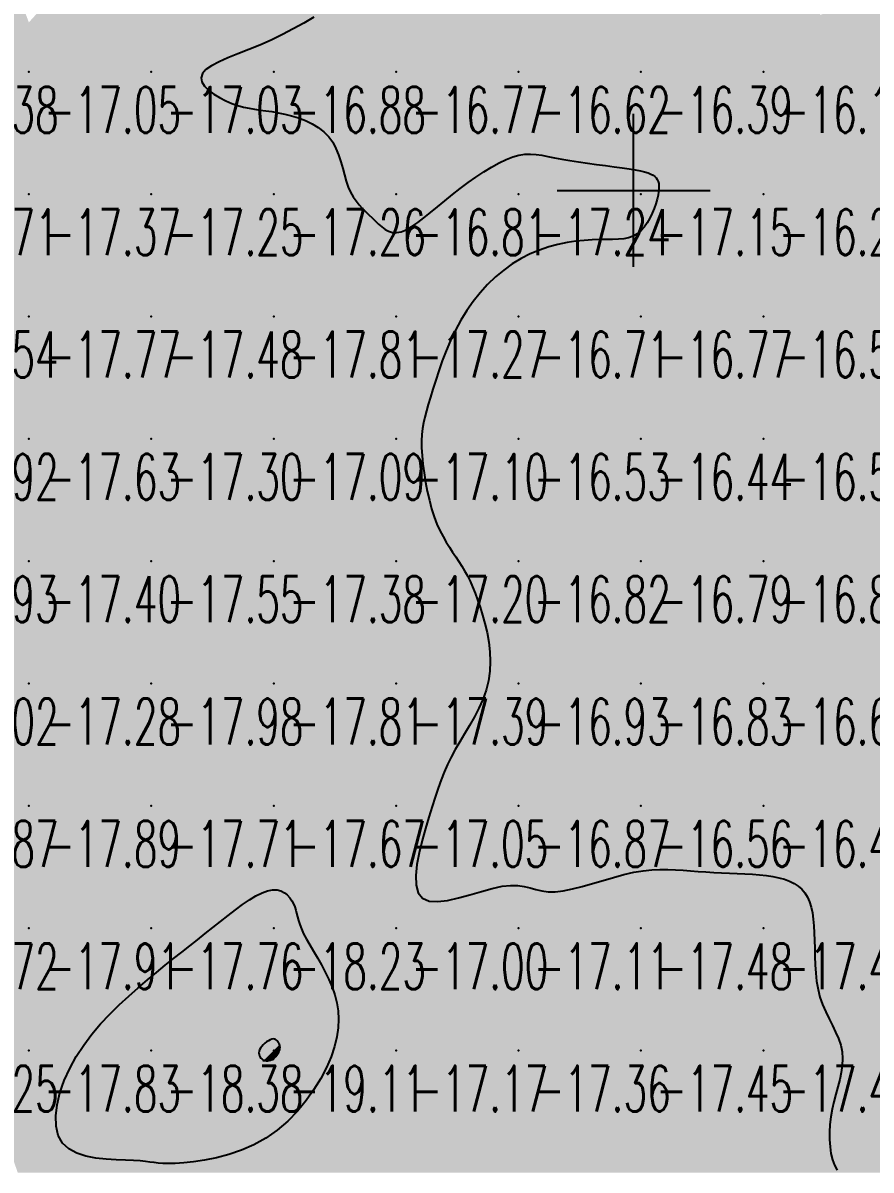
# Model space of a CAD drawing. Header units: millimetres. Extents: x 88261 to 90953, y 390274 to 392322.
# Drawn here: x 89699.8 to 89769, y 390417.5 to 390511.2 of the extents above; entities that cross this region are included whole.
import ezdxf
from ezdxf.enums import TextEntityAlignment as Align

# ---------------------------------------------------------------- set-up
doc = ezdxf.new("R2010")
doc.units = ezdxf.units.MM
doc.header["$LTSCALE"] = 25
for name, color, linetype in [('Carroyage(1)_Croix', 7, 'Continuous'), ('CN_03_00', 7, 'Continuous'), ('COTEAlt', 7, 'Continuous'), ('TN_COLORIAGE', 7, 'Continuous')]:
    doc.layers.add(name, color=color, linetype=linetype)
doc.styles.add('Simplex 1.0', font='Simplex.shx', dxfattribs={"width": 0.99, "height": 2.5})
doc.styles.get("Standard").update_dxf_attribs({"font": 'times.ttf'})

# ---------------------------------------------------------------- blocks, each defined once
blk = doc.blocks.new('COTE')
at = {"color": 0}
blk.add_point((0, 0), dxfattribs=at)
at = {"layer": 'COTEAlt'}
blk.add_attdef('ALT', text='', height=3.75, dxfattribs=at).set_placement((1.25, -1.25), align=Align.TOP_LEFT)

msp = doc.modelspace()

# ---------------------------------------------------------------- linework, layer by layer
at = {"layer": 'Carroyage(1)_Croix'}
for p, q in [((89749.65, 390491.29), (89749.65, 390503.79)), ((89743.4, 390497.54), (89755.9, 390497.54))]:
    msp.add_line(p, q, dxfattribs=at)
at = {"layer": 'CN_03_00', "elevation": -17, "flags": 128}
msp.add_lwpolyline([(89723.539, 390511.702), (89722.711, 390511.216), (89721.851, 390510.733), (89720.963, 390510.266), (89720.052, 390509.825), (89719.126, 390509.419), (89718.209, 390509.045), (89717.329, 390508.694), (89716.511, 390508.362), (89715.785, 390508.041), (89715.176, 390507.726), (89714.713, 390507.408), (89714.422, 390507.083), (89714.322, 390506.745), (89714.394, 390506.4), (89714.608, 390506.057), (89714.938, 390505.724), (89715.354, 390505.407), (89715.829, 390505.117), (89716.333, 390504.859), (89716.839, 390504.644), (89717.325, 390504.474), (89717.791, 390504.346), (89718.245, 390504.247), (89718.696, 390504.17), (89719.15, 390504.105), (89719.616, 390504.041), (89720.1, 390503.971), (89720.611, 390503.884), (89721.152, 390503.771), (89721.713, 390503.629), (89722.282, 390503.453), (89722.843, 390503.239), (89723.383, 390502.983), (89723.89, 390502.681), (89724.348, 390502.33), (89724.745, 390501.925), (89725.071, 390501.466), (89725.336, 390500.963), (89725.551, 390500.431), (89725.73, 390499.883), (89725.885, 390499.333), (89726.031, 390498.794), (89726.179, 390498.282), (89726.343, 390497.809), (89726.533, 390497.386), (89726.748, 390497.008), (89726.982, 390496.67), (89727.231, 390496.362), (89727.491, 390496.078), (89727.758, 390495.81), (89728.027, 390495.551), (89728.293, 390495.293), (89728.554, 390495.033), (89728.813, 390494.779), (89729.077, 390494.547), (89729.352, 390494.348), (89729.642, 390494.196), (89729.955, 390494.104), (89730.295, 390494.087), (89730.669, 390494.156), (89731.081, 390494.322), (89731.53, 390494.575), (89732.013, 390494.902), (89732.528, 390495.29), (89733.071, 390495.726), (89733.641, 390496.197), (89734.235, 390496.689), (89734.851, 390497.19), (89735.484, 390497.686), (89736.128, 390498.169), (89736.775, 390498.63), (89737.417, 390499.059), (89738.047, 390499.447), (89738.656, 390499.785), (89739.238, 390500.065), (89739.783, 390500.277), (89740.289, 390500.416), (89740.765, 390500.488), (89741.226, 390500.503), (89741.684, 390500.473), (89742.156, 390500.405), (89742.654, 390500.312), (89743.192, 390500.202), (89743.785, 390500.086), (89744.441, 390499.973), (89745.146, 390499.863), (89745.88, 390499.758), (89746.623, 390499.656), (89747.356, 390499.558), (89748.058, 390499.465), (89748.711, 390499.375), (89749.293, 390499.289), (89749.791, 390499.207), (89750.208, 390499.126), (89750.553, 390499.045), (89750.834, 390498.961), (89751.06, 390498.872), (89751.239, 390498.775), (89751.381, 390498.668), (89751.493, 390498.55), (89751.584, 390498.416), (89751.653, 390498.266), (89751.699, 390498.094), (89751.723, 390497.898), (89751.723, 390497.676), (89751.697, 390497.422), (89751.646, 390497.135), (89751.568, 390496.811), (89751.463, 390496.45), (89751.33, 390496.063), (89751.169, 390495.663), (89750.98, 390495.265), (89750.762, 390494.883), (89750.517, 390494.531), (89750.242, 390494.222), (89749.938, 390493.972), (89749.605, 390493.788), (89749.241, 390493.664), (89748.842, 390493.588), (89748.408, 390493.547), (89747.935, 390493.529), (89747.422, 390493.523), (89746.866, 390493.515), (89746.264, 390493.495), (89745.617, 390493.451), (89744.93, 390493.376), (89744.213, 390493.265), (89743.474, 390493.112), (89742.721, 390492.912), (89741.963, 390492.66), (89741.209, 390492.349), (89740.466, 390491.975), (89739.743, 390491.534), (89739.043, 390491.028), (89738.371, 390490.463), (89737.729, 390489.843), (89737.12, 390489.174), (89736.549, 390488.459), (89736.019, 390487.705), (89735.532, 390486.915), (89735.092, 390486.097), (89734.695, 390485.261), (89734.339, 390484.421), (89734.021, 390483.591), (89733.737, 390482.783), (89733.484, 390482.011), (89733.26, 390481.288), (89733.059, 390480.627), (89732.881, 390480.037), (89732.725, 390479.504), (89732.594, 390479.01), (89732.487, 390478.538), (89732.407, 390478.067), (89732.354, 390477.581), (89732.33, 390477.062), (89732.335, 390476.49), (89732.372, 390475.854), (89732.438, 390475.164), (89732.532, 390474.438), (89732.652, 390473.693), (89732.797, 390472.944), (89732.965, 390472.211), (89733.154, 390471.508), (89733.363, 390470.853), (89733.59, 390470.259), (89733.832, 390469.722), (89734.084, 390469.232), (89734.343, 390468.782), (89734.606, 390468.362), (89734.868, 390467.965), (89735.127, 390467.581), (89735.378, 390467.202), (89735.619, 390466.82), (89735.85, 390466.428), (89736.072, 390466.019), (89736.288, 390465.586), (89736.499, 390465.122), (89736.705, 390464.62), (89736.91, 390464.074), (89737.114, 390463.477), (89737.317, 390462.825), (89737.509, 390462.124), (89737.679, 390461.385), (89737.816, 390460.616), (89737.908, 390459.829), (89737.944, 390459.032), (89737.912, 390458.235), (89737.802, 390457.449), (89737.606, 390456.68), (89737.336, 390455.93), (89737.009, 390455.2), (89736.641, 390454.49), (89736.248, 390453.798), (89735.847, 390453.126), (89735.454, 390452.473), (89735.086, 390451.838), (89734.755, 390451.22), (89734.457, 390450.608), (89734.185, 390449.988), (89733.93, 390449.347), (89733.684, 390448.671), (89733.44, 390447.948), (89733.189, 390447.164), (89732.924, 390446.306), (89732.643, 390445.369), (89732.367, 390444.384), (89732.125, 390443.39), (89731.945, 390442.427), (89731.854, 390441.535), (89731.881, 390440.753), (89732.054, 390440.12), (89732.401, 390439.675), (89732.938, 390439.446), (89733.636, 390439.402), (89734.454, 390439.502), (89735.351, 390439.701), (89736.286, 390439.958), (89737.219, 390440.231), (89738.109, 390440.475), (89738.914, 390440.649), (89739.605, 390440.721), (89740.198, 390440.705), (89740.722, 390440.627), (89741.202, 390440.513), (89741.666, 390440.388), (89742.143, 390440.277), (89742.659, 390440.207), (89743.241, 390440.202), (89743.91, 390440.281), (89744.655, 390440.433), (89745.456, 390440.638), (89746.296, 390440.877), (89747.155, 390441.131), (89748.016, 390441.381), (89748.859, 390441.608), (89749.666, 390441.793), (89750.423, 390441.922), (89751.134, 390441.998), (89751.807, 390442.032), (89752.453, 390442.031), (89753.078, 390442.005), (89753.693, 390441.962), (89754.305, 390441.912), (89754.924, 390441.863), (89755.556, 390441.823), (89756.197, 390441.79), (89756.843, 390441.761), (89757.487, 390441.735), (89758.124, 390441.707), (89758.749, 390441.675), (89759.356, 390441.635), (89759.94, 390441.586), (89760.495, 390441.524), (89761.019, 390441.446), (89761.51, 390441.346), (89761.965, 390441.223), (89762.384, 390441.071), (89762.762, 390440.887), (89763.099, 390440.668), (89763.393, 390440.409), (89763.641, 390440.107), (89763.848, 390439.762), (89764.016, 390439.376), (89764.149, 390438.949), (89764.252, 390438.482), (89764.328, 390437.976), (89764.38, 390437.431), (89764.413, 390436.849), (89764.431, 390436.231), (89764.442, 390435.586), (89764.456, 390434.92), (89764.481, 390434.243), (89764.526, 390433.563), (89764.601, 390432.888), (89764.714, 390432.227), (89764.875, 390431.588), (89765.088, 390430.978), (89765.34, 390430.393), (89765.613, 390429.827), (89765.89, 390429.277), (89766.154, 390428.737), (89766.386, 390428.201), (89766.57, 390427.665), (89766.687, 390427.123), (89766.726, 390426.571), (89766.696, 390426.008), (89766.611, 390425.435), (89766.486, 390424.852), (89766.335, 390424.259), (89766.174, 390423.657), (89766.016, 390423.045), (89765.876, 390422.425), (89765.767, 390421.797), (89765.693, 390421.168), (89765.655, 390420.547), (89765.655, 390419.942), (89765.694, 390419.362), (89765.775, 390418.813), (89765.899, 390418.304), (89766.069, 390417.845), (89766.283, 390417.439)], dxfattribs=at)
at = {"layer": 'CN_03_00', "flags": 128}
for points, elevation in [([(89725.237, 390431.782), (89725.402, 390431.139), (89725.509, 390430.478), (89725.551, 390429.793), (89725.522, 390429.08), (89725.415, 390428.334), (89725.224, 390427.55), (89724.942, 390426.722), (89724.566, 390425.85), (89724.098, 390424.949), (89723.542, 390424.04), (89722.903, 390423.142), (89722.185, 390422.276), (89721.394, 390421.462), (89720.534, 390420.72), (89719.609, 390420.069), (89718.627, 390419.526), (89717.611, 390419.084), (89716.586, 390418.734), (89715.576, 390418.465), (89714.608, 390418.267), (89713.707, 390418.13), (89712.897, 390418.044), (89712.205, 390417.999), (89711.646, 390417.985), (89711.194, 390417.995), (89710.815, 390418.024), (89710.475, 390418.066), (89710.137, 390418.114), (89709.768, 390418.163), (89709.333, 390418.208), (89708.796, 390418.241), (89708.135, 390418.262), (89707.377, 390418.286), (89706.562, 390418.335), (89705.729, 390418.429), (89704.916, 390418.589), (89704.164, 390418.835), (89703.511, 390419.188), (89702.997, 390419.668), (89702.652, 390420.289), (89702.473, 390421.034), (89702.445, 390421.879), (89702.556, 390422.798), (89702.792, 390423.769), (89703.141, 390424.765), (89703.588, 390425.764), (89704.122, 390426.74), (89704.728, 390427.673), (89705.394, 390428.561), (89706.108, 390429.405), (89706.856, 390430.206), (89707.626, 390430.965), (89708.405, 390431.684), (89709.181, 390432.365), (89709.941, 390433.008), (89710.674, 390433.616), (89711.382, 390434.193), (89712.068, 390434.743), (89712.735, 390435.273), (89713.387, 390435.786), (89714.027, 390436.288), (89714.658, 390436.783), (89715.285, 390437.278), (89715.908, 390437.772), (89716.524, 390438.258), (89717.127, 390438.723), (89717.711, 390439.153), (89718.271, 390439.537), (89718.802, 390439.861), (89719.296, 390440.114), (89719.75, 390440.282), (89720.158, 390440.358), (89720.522, 390440.35), (89720.842, 390440.269), (89721.121, 390440.129), (89721.361, 390439.941), (89721.563, 390439.72), (89721.73, 390439.475), (89721.863, 390439.221), (89721.966, 390438.967), (89722.048, 390438.709), (89722.119, 390438.443), (89722.191, 390438.162), (89722.274, 390437.86), (89722.379, 390437.532), (89722.516, 390437.172), (89722.698, 390436.775), (89722.929, 390436.335), (89723.202, 390435.857), (89723.505, 390435.343), (89723.825, 390434.8), (89724.148, 390434.23), (89724.464, 390433.64), (89724.759, 390433.032), (89725.02, 390432.412), (89725.237, 390431.782)], -18), ([(89720.277, 390426.599), (89720.361, 390426.672), (89720.439, 390426.752), (89720.51, 390426.837), (89720.572, 390426.925), (89720.627, 390427.014), (89720.673, 390427.103), (89720.71, 390427.189), (89720.738, 390427.27), (89720.756, 390427.348), (89720.765, 390427.423), (89720.766, 390427.496), (89720.758, 390427.568), (89720.742, 390427.641), (89720.718, 390427.714), (89720.687, 390427.791), (89720.648, 390427.869), (89720.601, 390427.946), (89720.544, 390428.018), (89720.477, 390428.081), (89720.399, 390428.13), (89720.309, 390428.161), (89720.205, 390428.17), (89720.087, 390428.152), (89719.955, 390428.105), (89719.814, 390428.032), (89719.67, 390427.937), (89719.528, 390427.825), (89719.394, 390427.699), (89719.274, 390427.565), (89719.175, 390427.427), (89719.101, 390427.289), (89719.058, 390427.156), (89719.043, 390427.028), (89719.053, 390426.908), (89719.086, 390426.798), (89719.138, 390426.698), (89719.205, 390426.61), (89719.285, 390426.535), (89719.374, 390426.476), (89719.47, 390426.433), (89719.571, 390426.405), (89719.674, 390426.393), (89719.779, 390426.395), (89719.884, 390426.411), (89719.988, 390426.44), (89720.089, 390426.482), (89720.186, 390426.535), (89720.277, 390426.599)], -19)]:
    msp.add_lwpolyline(points, close=True, dxfattribs=dict(at, elevation=elevation))
at = {"layer": 'TN_COLORIAGE', "color": 193}
for points in [[(89710.249, 390517.239, -17), (89705.67, 390517.239, -17), (89700.249, 390507.239, -17), (89700.249, 390511.27, -17)], [(89700.249, 390507.239, -17.062), (89710.249, 390507.239, -17.062), (89710.249, 390517.239, -17.062)], [(89720.249, 390517.239, -17), (89720.249, 390509.424, -17), (89710.249, 390507.239, -17), (89712.29, 390507.239, -17)], [(89710.249, 390517.239, -17.412), (89710.249, 390507.239, -17.412), (89720.249, 390517.239, -17.412)], [(89720.249, 390517.239, -17), (89720.249, 390509.424, -17), (89730.249, 390517.239, -17), (89727.027, 390514.018, -17)], [(89690.249, 390507.239, -17), (89698.627, 390515.617, -17), (89700.249, 390507.239, -17), (89700.249, 390511.27, -17)], [(89690.249, 390497.239, -17.049), (89700.249, 390497.239, -17.049), (89700.249, 390507.239, -17.049)], [(89690.249, 390507.239, -17.049), (89690.249, 390497.239, -17.049), (89700.249, 390507.239, -17.049)], [(89700.249, 390497.239, -17.03), (89710.249, 390497.239, -17.03), (89710.249, 390507.239, -17.03)], [(89700.249, 390507.239, -17.03), (89700.249, 390497.239, -17.03), (89710.249, 390507.239, -17.03)], [(89710.249, 390497.239, -17), (89717.124, 390504.115, -17), (89710.249, 390507.239, -17), (89712.29, 390507.239, -17)], [(89720.249, 390497.239, -17), (89720.249, 390504.163, -17), (89710.249, 390497.239, -17), (89717.124, 390504.115, -17)], [(89725.546, 390502.537, -17.259), (89720.249, 390504.163, -17.259), (89720.249, 390497.239, -17.259)], [(89725.546, 390502.537, -17.259), (89726.036, 390497.239, -17.259), (89720.249, 390497.239, -17.259)], [(89740.249, 390501.095, -17.24), (89734.652, 390497.239, -17.24), (89740.249, 390497.239, -17.24)], [(89743.053, 390500.044, -17.24), (89740.249, 390501.095, -17.24), (89740.249, 390497.239, -17.24)], [(89740.249, 390497.239, -17), (89743.053, 390500.044, -17), (89750.249, 390497.239, -17), (89750.249, 390499.247, -17)], [(89751.712, 390498.703, -17.154), (89750.249, 390499.247, -17.154), (89750.249, 390497.239, -17.154)], [(89751.712, 390498.703, -17.154), (89751.862, 390497.239, -17.154), (89750.249, 390497.239, -17.154)], [(89690.249, 390493.725, -17.37), (89694.866, 390491.856, -17.37), (89690.249, 390497.239, -17.37), (89700.249, 390497.239, -17.37)], [(89697.246, 390487.239, -17.37), (89694.866, 390491.856, -17.37), (89700.249, 390487.239, -17.37), (89700.249, 390497.239, -17.37)], [(89700.249, 390497.239, -17.253), (89700.249, 390487.239, -17.253), (89710.249, 390497.239, -17.253)], [(89700.249, 390487.239, -17.253), (89710.249, 390487.239, -17.253), (89710.249, 390497.239, -17.253)], [(89710.249, 390497.239, -17.259), (89710.249, 390487.239, -17.259), (89720.249, 390497.239, -17.259)], [(89710.249, 390487.239, -17.259), (89720.249, 390487.239, -17.259), (89720.249, 390497.239, -17.259)], [(89720.249, 390487.239, -17), (89728.368, 390495.359, -17), (89720.249, 390497.239, -17), (89726.036, 390497.239, -17)], [(89730.249, 390487.239, -17), (89730.249, 390493.085, -17), (89740.249, 390497.239, -17), (89734.652, 390497.239, -17)], [(89730.249, 390487.239, -17), (89735.028, 390487.239, -17), (89740.249, 390497.239, -17), (89740.249, 390492.713, -17)], [(89740.249, 390497.239, -17), (89740.249, 390492.713, -17), (89750.249, 390497.239, -17), (89746.772, 390493.763, -17)], [(89746.772, 390493.763, -17.154), (89750.249, 390493.207, -17.154), (89750.249, 390497.239, -17.154)], [(89751.862, 390497.239, -17.154), (89750.249, 390493.207, -17.154), (89750.249, 390497.239, -17.154)], [(89720.249, 390487.239, -17), (89728.368, 390495.359, -17), (89730.249, 390487.239, -17), (89730.249, 390493.085, -17)], [(89690.249, 390478.556, -17.768), (89697.246, 390487.239, -17.768), (89690.249, 390477.239, -17.768), (89700.249, 390487.239, -17.768)], [(89690.249, 390477.239, -17.768), (89700.249, 390477.239, -17.768), (89700.249, 390487.239, -17.768)], [(89700.249, 390487.239, -17.481), (89700.249, 390477.239, -17.481), (89710.249, 390487.239, -17.481)], [(89700.249, 390477.239, -17.481), (89710.249, 390477.239, -17.481), (89710.249, 390487.239, -17.481)], [(89710.249, 390487.239, -17.814), (89710.249, 390477.239, -17.814), (89720.249, 390487.239, -17.814)], [(89710.249, 390477.239, -17.814), (89720.249, 390477.239, -17.814), (89720.249, 390487.239, -17.814)], [(89720.249, 390487.239, -17.265), (89720.249, 390477.239, -17.265), (89730.249, 390487.239, -17.265)], [(89720.249, 390477.239, -17.265), (89730.249, 390477.239, -17.265), (89730.249, 390487.239, -17.265)], [(89730.249, 390487.239, -17), (89735.028, 390487.239, -17), (89730.249, 390477.239, -17), (89732.831, 390479.822, -17)], [(89732.003, 390477.239, -17.101), (89732.831, 390479.822, -17.101), (89730.249, 390477.239, -17.101)], [(89690.249, 390467.239, -17.63), (89700.249, 390467.239, -17.63), (89700.249, 390477.239, -17.63)], [(89690.249, 390477.239, -17.63), (89690.249, 390467.239, -17.63), (89700.249, 390477.239, -17.63)], [(89700.249, 390477.239, -17.296), (89700.249, 390467.239, -17.296), (89710.249, 390477.239, -17.296)], [(89700.249, 390467.239, -17.296), (89710.249, 390467.239, -17.296), (89710.249, 390477.239, -17.296)], [(89710.249, 390477.239, -17.087), (89710.249, 390467.239, -17.087), (89720.249, 390477.239, -17.087)], [(89710.249, 390467.239, -17.087), (89720.249, 390467.239, -17.087), (89720.249, 390477.239, -17.087)], [(89720.249, 390467.239, -17.101), (89730.249, 390467.239, -17.101), (89730.249, 390477.239, -17.101)], [(89720.249, 390477.239, -17.101), (89720.249, 390467.239, -17.101), (89730.249, 390477.239, -17.101)], [(89730.249, 390467.239, -17), (89733.169, 390470.16, -17), (89730.249, 390477.239, -17), (89732.003, 390477.239, -17)], [(89733.169, 390470.16, -17.196), (89735.498, 390467.239, -17.196), (89730.249, 390467.239, -17.196)], [(89690.249, 390459.617, -17.399), (89690.58, 390457.571, -17.399), (89690.249, 390467.239, -17.399), (89700.249, 390467.239, -17.399)], [(89690.58, 390457.571, -17.28), (89690.527, 390457.239, -17.28), (89700.249, 390467.239, -17.28), (89700.249, 390457.239, -17.28)], [(89700.249, 390457.239, -17.551), (89710.249, 390457.239, -17.551), (89710.249, 390467.239, -17.551)], [(89700.249, 390467.239, -17.551), (89700.249, 390457.239, -17.551), (89710.249, 390467.239, -17.551)], [(89710.249, 390467.239, -17.384), (89710.249, 390457.239, -17.384), (89720.249, 390467.239, -17.384)], [(89710.249, 390457.239, -17.384), (89720.249, 390457.239, -17.384), (89720.249, 390467.239, -17.384)], [(89720.249, 390467.239, -17.196), (89720.249, 390457.239, -17.196), (89730.249, 390467.239, -17.196)], [(89720.249, 390457.239, -17.196), (89730.249, 390457.239, -17.196), (89730.249, 390467.239, -17.196)], [(89730.249, 390457.239, -17), (89737.105, 390464.096, -17), (89730.249, 390467.239, -17), (89735.498, 390467.239, -17)], [(89737.105, 390464.096, -17.386), (89738.765, 390457.239, -17.386), (89730.249, 390457.239, -17.386)], [(89690.249, 390447.239, -17.28), (89700.249, 390447.239, -17.28), (89700.249, 390457.239, -17.28)], [(89690.249, 390455.852, -17.28), (89690.527, 390457.239, -17.28), (89690.249, 390447.239, -17.28), (89700.249, 390457.239, -17.28)], [(89700.249, 390457.239, -17.982), (89700.249, 390447.239, -17.982), (89710.249, 390457.239, -17.982)], [(89700.249, 390447.239, -17.982), (89710.249, 390447.239, -17.982), (89710.249, 390457.239, -17.982)], [(89710.249, 390457.239, -17.809), (89710.249, 390447.239, -17.809), (89720.249, 390457.239, -17.809)], [(89710.249, 390447.239, -17.809), (89720.249, 390447.239, -17.809), (89720.249, 390457.239, -17.809)], [(89720.249, 390457.239, -17.386), (89720.249, 390447.239, -17.386), (89730.249, 390457.239, -17.386)], [(89720.249, 390447.239, -17.386), (89730.249, 390447.239, -17.386), (89730.249, 390457.239, -17.386)], [(89730.249, 390457.239, -17), (89738.765, 390457.239, -17), (89730.249, 390447.239, -17), (89734.647, 390451.638, -17)], [(89733.162, 390447.239, -17.053), (89734.647, 390451.638, -17.053), (89730.249, 390447.239, -17.053)], [(89690.249, 390437.239, -17.885), (89700.249, 390437.239, -17.885), (89700.249, 390447.239, -17.885)], [(89690.249, 390447.239, -17.885), (89690.249, 390437.239, -17.885), (89700.249, 390447.239, -17.885)], [(89700.249, 390447.239, -17.708), (89700.249, 390437.239, -17.708), (89710.249, 390447.239, -17.708)], [(89700.249, 390437.239, -17.708), (89710.249, 390437.239, -17.708), (89710.249, 390447.239, -17.708)], [(89715.302, 390437.239, -17.666), (89720.249, 390441.315, -17.666), (89710.249, 390437.239, -17.666), (89720.249, 390447.239, -17.666)], [(89710.249, 390447.239, -17.666), (89710.249, 390437.239, -17.666), (89720.249, 390447.239, -17.666)], [(89720.249, 390441.315, -17.053), (89722.203, 390439.193, -17.053), (89720.249, 390447.239, -17.053), (89730.249, 390447.239, -17.053)], [(89722.203, 390439.193, -17), (89722.119, 390437.239, -17), (89730.249, 390447.239, -17), (89730.249, 390437.239, -17)], [(89730.249, 390447.239, -17), (89733.162, 390447.239, -17), (89730.249, 390437.239, -17), (89730.249, 390437.24, -17)], [(89750.249, 390437.239, -17), (89750.249, 390442.444, -17), (89740.249, 390437.239, -17), (89742.238, 390439.228, -17)], [(89754.762, 390441.753, -17.482), (89750.249, 390442.444, -17.482), (89750.249, 390437.239, -17.482)], [(89740.249, 390437.239, -17), (89740.249, 390441.856, -17), (89730.249, 390437.239, -17), (89730.249, 390437.24, -17)], [(89742.238, 390439.228, -17.11), (89740.249, 390441.856, -17.11), (89740.249, 390437.239, -17.11)], [(89750.249, 390437.239, -17), (89754.762, 390441.753, -17), (89760.249, 390437.239, -17), (89760.249, 390441.723, -17)], [(89763.882, 390440.872, -17.476), (89760.249, 390441.723, -17.476), (89760.249, 390437.239, -17.476)], [(89763.882, 390440.872, -17.476), (89764.581, 390437.239, -17.476), (89760.249, 390437.239, -17.476)], [(89697.528, 390434.518, -17.718), (89690.249, 390431.979, -17.718), (89700.249, 390437.239, -17.718), (89690.249, 390437.239, -17.718)], [(89697.528, 390434.518, -17.831), (89696.255, 390427.239, -17.831), (89700.249, 390437.239, -17.831), (89700.249, 390427.239, -17.831)], [(89703.346, 390427.239, -17.765), (89710.249, 390433.393, -17.765), (89700.249, 390427.239, -17.765), (89710.249, 390437.239, -17.765)], [(89700.249, 390437.239, -17.765), (89700.249, 390427.239, -17.765), (89710.249, 390437.239, -17.765)], [(89715.302, 390437.239, -17.765), (89710.249, 390433.393, -17.765), (89710.249, 390437.239, -17.765)], [(89722.119, 390437.239, -17), (89725.507, 390432.498, -17), (89730.249, 390437.239, -17)], [(89725.974, 390427.239, -17), (89725.507, 390432.498, -17), (89730.249, 390427.239, -17), (89730.249, 390437.239, -17)], [(89730.249, 390427.239, -17.11), (89740.249, 390427.239, -17.11), (89740.249, 390437.239, -17.11)], [(89730.249, 390437.239, -17.11), (89730.249, 390427.239, -17.11), (89740.249, 390437.239, -17.11)], [(89740.249, 390437.239, -17.482), (89740.249, 390427.239, -17.482), (89750.249, 390437.239, -17.482)], [(89740.249, 390427.239, -17.482), (89750.249, 390427.239, -17.482), (89750.249, 390437.239, -17.482)], [(89750.249, 390437.239, -17.476), (89750.249, 390427.239, -17.476), (89760.249, 390437.239, -17.476)], [(89750.249, 390427.239, -17.476), (89760.249, 390427.239, -17.476), (89760.249, 390437.239, -17.476)], [(89760.249, 390437.239, -17), (89764.581, 390437.239, -17), (89760.249, 390427.239, -17), (89764.272, 390431.263, -17)], [(89764.272, 390431.263, -17.419), (89767.581, 390427.239, -17.419), (89760.249, 390427.239, -17.419)], [(89696.255, 390427.239, -17.831), (89696.999, 390423.989, -17.831), (89700.249, 390427.239, -17.831)], [(89699.345, 390417.239, -17.831), (89696.999, 390423.989, -17.831), (89700.249, 390417.239, -17.831), (89700.249, 390427.239, -17.831)], [(89701.097, 390418.087, -17.831), (89703.346, 390427.239, -17.831), (89700.249, 390417.239, -17.831), (89700.249, 390427.239, -17.831)], [(89720.249, 390418.876, -17.172), (89725.974, 390427.239, -17.172), (89720.249, 390417.239, -17.172), (89730.249, 390427.239, -17.172)], [(89720.249, 390417.239, -17.172), (89730.249, 390417.239, -17.172), (89730.249, 390427.239, -17.172)], [(89730.249, 390427.239, -17.357), (89730.249, 390417.239, -17.357), (89740.249, 390427.239, -17.357)], [(89730.249, 390417.239, -17.357), (89740.249, 390417.239, -17.357), (89740.249, 390427.239, -17.357)], [(89740.249, 390427.239, -17.453), (89740.249, 390417.239, -17.453), (89750.249, 390427.239, -17.453)], [(89740.249, 390417.239, -17.453), (89750.249, 390417.239, -17.453), (89750.249, 390427.239, -17.453)], [(89750.249, 390417.239, -17.419), (89760.249, 390417.239, -17.419), (89760.249, 390427.239, -17.419)], [(89750.249, 390427.239, -17.419), (89750.249, 390417.239, -17.419), (89760.249, 390427.239, -17.419)], [(89760.249, 390427.239, -17), (89767.581, 390427.239, -17), (89760.249, 390417.239, -17), (89765.527, 390422.517, -17)], [(89765.527, 390422.517, -17.171), (89765.571, 390417.239, -17.171), (89760.249, 390417.239, -17.171)], [(89701.097, 390418.087, -17.95), (89710.249, 390418.421, -17.95), (89700.249, 390417.239, -17.95), (89710.249, 390417.239, -17.95)], [(89710.683, 390417.674, -17.783), (89720.249, 390418.876, -17.783), (89710.249, 390417.239, -17.783), (89720.249, 390417.239, -17.783)], [(89710.249, 390418.421, -17.95), (89710.683, 390417.674, -17.95), (89710.249, 390417.239, -17.95)]]:
    msp.add_solid(points, dxfattribs=at)
at = {"layer": 'TN_COLORIAGE', "color": 183}
for points in [[(89730.249, 390515.317, -16.666), (89731.655, 390517.239, -16.666), (89730.249, 390507.239, -16.666), (89740.249, 390517.239, -16.666)], [(89730.249, 390507.239, -16.666), (89740.249, 390507.239, -16.666), (89740.249, 390517.239, -16.666)], [(89740.249, 390507.239, -16.509), (89750.249, 390507.239, -16.509), (89750.249, 390517.239, -16.509)], [(89740.249, 390517.239, -16.509), (89740.249, 390507.239, -16.509), (89750.249, 390517.239, -16.509)], [(89750.249, 390517.239, -16.365), (89750.249, 390507.239, -16.365), (89760.249, 390517.239, -16.365)], [(89750.249, 390507.239, -16.365), (89760.249, 390507.239, -16.365), (89760.249, 390517.239, -16.365)], [(89760.249, 390517.239, -16), (89767.844, 390517.239, -16), (89760.249, 390507.239, -16), (89764.865, 390511.855, -16)], [(89727.027, 390514.018, -16.77), (89730.249, 390515.317, -16.77), (89720.249, 390507.239, -16.77), (89730.249, 390507.239, -16.77)], [(89727.027, 390514.018, -16.885), (89720.249, 390509.424, -16.885), (89720.249, 390507.239, -16.885)], [(89770.249, 390507.239, -16), (89770.249, 390514.278, -16), (89760.249, 390507.239, -16), (89764.865, 390511.855, -16)], [(89712.29, 390507.239, -16.885), (89720.249, 390509.424, -16.885), (89720.249, 390507.239, -16.885)], [(89712.29, 390507.239, -16.885), (89717.124, 390504.115, -16.885), (89720.249, 390507.239, -16.885)], [(89717.124, 390504.115, -16.885), (89720.249, 390504.163, -16.885), (89720.249, 390507.239, -16.885)], [(89720.249, 390504.163, -16.77), (89725.546, 390502.537, -16.77), (89720.249, 390507.239, -16.77), (89730.249, 390507.239, -16.77)], [(89726.036, 390497.239, -16.77), (89725.546, 390502.537, -16.77), (89730.249, 390497.239, -16.77), (89730.249, 390507.239, -16.77)], [(89730.249, 390507.239, -16.618), (89730.249, 390497.239, -16.618), (89740.249, 390507.239, -16.618)], [(89734.652, 390497.239, -16.618), (89740.249, 390501.095, -16.618), (89730.249, 390497.239, -16.618), (89740.249, 390507.239, -16.618)], [(89740.249, 390501.095, -16.385), (89743.053, 390500.044, -16.385), (89740.249, 390507.239, -16.385), (89750.249, 390507.239, -16.385)], [(89750.249, 390499.247, -16.385), (89743.053, 390500.044, -16.385), (89750.249, 390507.239, -16.385)], [(89750.249, 390499.247, -16.099), (89751.712, 390498.703, -16.099), (89750.249, 390507.239, -16.099), (89760.249, 390507.239, -16.099)], [(89751.862, 390497.239, -16.099), (89751.712, 390498.703, -16.099), (89760.249, 390497.239, -16.099), (89760.249, 390507.239, -16.099)], [(89760.249, 390497.239, -16.274), (89770.249, 390497.239, -16.274), (89770.249, 390507.239, -16.274)], [(89760.249, 390507.239, -16.274), (89760.249, 390497.239, -16.274), (89770.249, 390507.239, -16.274)], [(89726.036, 390497.239, -16.811), (89728.368, 390495.359, -16.811), (89730.249, 390497.239, -16.811)], [(89730.249, 390493.085, -16.811), (89728.368, 390495.359, -16.811), (89730.249, 390497.239, -16.811)], [(89734.652, 390497.239, -16.811), (89730.249, 390493.085, -16.811), (89730.249, 390497.239, -16.811)], [(89750.249, 390487.239, -16.197), (89760.249, 390487.239, -16.197), (89760.249, 390497.239, -16.197)], [(89750.249, 390493.207, -16.197), (89751.862, 390497.239, -16.197), (89750.249, 390487.239, -16.197), (89760.249, 390497.239, -16.197)], [(89760.249, 390497.239, -16.955), (89760.249, 390487.239, -16.955), (89770.249, 390497.239, -16.955)], [(89760.249, 390487.239, -16.955), (89770.249, 390487.239, -16.955), (89770.249, 390497.239, -16.955)], [(89746.772, 390493.763, -16.71), (89740.249, 390492.713, -16.71), (89740.249, 390487.239, -16.71)], [(89750.249, 390493.207, -16.71), (89746.772, 390493.763, -16.71), (89750.249, 390487.239, -16.71), (89740.249, 390487.239, -16.71)], [(89740.249, 390492.713, -16.71), (89735.028, 390487.239, -16.71), (89740.249, 390487.239, -16.71)], [(89732.831, 390479.822, -16.526), (89732.003, 390477.239, -16.526), (89740.249, 390487.239, -16.526), (89740.249, 390477.239, -16.526)], [(89732.831, 390479.822, -16.71), (89735.028, 390487.239, -16.71), (89740.249, 390487.239, -16.71)], [(89740.249, 390487.239, -16.771), (89740.249, 390477.239, -16.771), (89750.249, 390487.239, -16.771)], [(89740.249, 390477.239, -16.771), (89750.249, 390477.239, -16.771), (89750.249, 390487.239, -16.771)], [(89750.249, 390487.239, -16.528), (89750.249, 390477.239, -16.528), (89760.249, 390487.239, -16.528)], [(89750.249, 390477.239, -16.528), (89760.249, 390477.239, -16.528), (89760.249, 390487.239, -16.528)], [(89760.249, 390477.239, -16.588), (89770.249, 390477.239, -16.588), (89770.249, 390487.239, -16.588)], [(89760.249, 390487.239, -16.588), (89760.249, 390477.239, -16.588), (89770.249, 390487.239, -16.588)], [(89732.003, 390477.239, -16.526), (89733.169, 390470.16, -16.526), (89740.249, 390477.239, -16.526)], [(89735.498, 390467.239, -16.526), (89733.169, 390470.16, -16.526), (89740.249, 390467.239, -16.526), (89740.249, 390477.239, -16.526)], [(89740.249, 390477.239, -16.438), (89740.249, 390467.239, -16.438), (89750.249, 390477.239, -16.438)], [(89740.249, 390467.239, -16.438), (89750.249, 390467.239, -16.438), (89750.249, 390477.239, -16.438)], [(89750.249, 390467.239, -16.562), (89760.249, 390467.239, -16.562), (89760.249, 390477.239, -16.562)], [(89750.249, 390477.239, -16.562), (89750.249, 390467.239, -16.562), (89760.249, 390477.239, -16.562)], [(89760.249, 390467.239, -16.454), (89770.249, 390467.239, -16.454), (89770.249, 390477.239, -16.454)], [(89760.249, 390477.239, -16.454), (89760.249, 390467.239, -16.454), (89770.249, 390477.239, -16.454)], [(89735.498, 390467.239, -16.823), (89737.105, 390464.096, -16.823), (89740.249, 390467.239, -16.823)], [(89738.765, 390457.239, -16.823), (89737.105, 390464.096, -16.823), (89740.249, 390457.239, -16.823), (89740.249, 390467.239, -16.823)], [(89740.249, 390467.239, -16.787), (89740.249, 390457.239, -16.787), (89750.249, 390467.239, -16.787)], [(89740.249, 390457.239, -16.787), (89750.249, 390457.239, -16.787), (89750.249, 390467.239, -16.787)], [(89750.249, 390457.239, -16.798), (89760.249, 390457.239, -16.798), (89760.249, 390467.239, -16.798)], [(89750.249, 390467.239, -16.798), (89750.249, 390457.239, -16.798), (89760.249, 390467.239, -16.798)], [(89760.249, 390457.239, -16.614), (89770.249, 390457.239, -16.614), (89770.249, 390467.239, -16.614)], [(89760.249, 390467.239, -16.614), (89760.249, 390457.239, -16.614), (89770.249, 390467.239, -16.614)], [(89734.647, 390451.638, -16.872), (89733.162, 390447.239, -16.872), (89740.249, 390457.239, -16.872), (89740.249, 390447.239, -16.872)], [(89734.647, 390451.638, -16.933), (89738.765, 390457.239, -16.933), (89740.249, 390457.239, -16.933)], [(89740.249, 390457.239, -16.829), (89740.249, 390447.239, -16.829), (89750.249, 390457.239, -16.829)], [(89740.249, 390447.239, -16.829), (89750.249, 390447.239, -16.829), (89750.249, 390457.239, -16.829)], [(89750.249, 390447.239, -16.692), (89760.249, 390447.239, -16.692), (89760.249, 390457.239, -16.692)], [(89750.249, 390457.239, -16.692), (89750.249, 390447.239, -16.692), (89760.249, 390457.239, -16.692)], [(89760.249, 390447.239, -16.525), (89770.249, 390447.239, -16.525), (89770.249, 390457.239, -16.525)], [(89760.249, 390457.239, -16.525), (89760.249, 390447.239, -16.525), (89770.249, 390457.239, -16.525)], [(89730.249, 390437.24, -16.872), (89733.162, 390447.239, -16.872), (89740.249, 390447.239, -16.872)], [(89730.249, 390437.24, -16.872), (89740.249, 390441.856, -16.872), (89740.249, 390447.239, -16.872)], [(89740.249, 390441.856, -16.556), (89742.238, 390439.228, -16.556), (89740.249, 390447.239, -16.556), (89750.249, 390447.239, -16.556)], [(89742.238, 390439.228, -16.556), (89750.249, 390442.444, -16.556), (89750.249, 390447.239, -16.556)], [(89750.249, 390442.444, -16.414), (89754.762, 390441.753, -16.414), (89750.249, 390447.239, -16.414), (89760.249, 390447.239, -16.414)], [(89760.249, 390441.723, -16.414), (89754.762, 390441.753, -16.414), (89760.249, 390447.239, -16.414)], [(89760.249, 390441.723, -16.165), (89763.882, 390440.872, -16.165), (89760.249, 390447.239, -16.165), (89770.249, 390447.239, -16.165)], [(89764.581, 390437.239, -16.165), (89763.882, 390440.872, -16.165), (89770.249, 390437.239, -16.165), (89770.249, 390447.239, -16.165)], [(89764.272, 390431.263, -16.377), (89764.581, 390437.239, -16.377), (89770.249, 390437.239, -16.377)], [(89767.581, 390427.239, -16.377), (89764.272, 390431.263, -16.377), (89770.249, 390427.239, -16.377), (89770.249, 390437.239, -16.377)], [(89765.527, 390422.517, -16.847), (89767.581, 390427.239, -16.847), (89770.249, 390427.239, -16.847)], [(89765.571, 390417.239, -16.847), (89765.527, 390422.517, -16.847), (89770.249, 390417.239, -16.847), (89770.249, 390427.239, -16.847)]]:
    msp.add_solid(points, dxfattribs=at)
at = {"layer": 'TN_COLORIAGE', "color": 203}
for points in [[(89720.249, 390441.315, -18.23), (89715.302, 390437.239, -18.23), (89720.249, 390437.239, -18.23)], [(89722.203, 390439.193, -18.23), (89720.249, 390441.315, -18.23), (89720.249, 390437.239, -18.23)], [(89722.119, 390437.239, -18.23), (89722.203, 390439.193, -18.23), (89720.249, 390437.239, -18.23)], [(89718.762, 390427.239, -18.23), (89720.249, 390428.479, -18.23), (89710.249, 390427.239, -18.23), (89720.249, 390437.239, -18.23)], [(89710.249, 390427.239, -18), (89710.249, 390433.393, -18), (89720.249, 390437.239, -18), (89715.302, 390437.239, -18)], [(89720.249, 390428.479, -18), (89720.766, 390427.756, -18), (89720.249, 390437.239, -18), (89725.507, 390432.498, -18)], [(89725.507, 390432.498, -18.23), (89722.119, 390437.239, -18.23), (89720.249, 390437.239, -18.23)], [(89710.249, 390433.393, -18.376), (89703.346, 390427.239, -18.376), (89710.249, 390427.239, -18.376)], [(89720.811, 390427.239, -18), (89725.974, 390427.239, -18), (89720.766, 390427.756, -18), (89725.507, 390432.498, -18)], [(89703.346, 390427.239, -18.376), (89701.097, 390418.087, -18.376), (89710.249, 390427.239, -18.376)], [(89710.249, 390418.421, -18.376), (89701.097, 390418.087, -18.376), (89710.249, 390427.239, -18.376)], [(89718.762, 390427.239, -18), (89719.309, 390426.299, -18), (89710.249, 390427.239, -18), (89710.683, 390417.674, -18)], [(89710.683, 390417.674, -18.376), (89710.249, 390418.421, -18.376), (89710.249, 390427.239, -18.376)], [(89719.309, 390426.299, -18), (89710.683, 390417.674, -18), (89720.249, 390426.418, -18), (89720.249, 390418.876, -18)], [(89720.249, 390426.418, -18), (89720.249, 390418.876, -18), (89720.811, 390427.239, -18), (89725.974, 390427.239, -18)]]:
    msp.add_solid(points, dxfattribs=at)
at = {"layer": 'TN_COLORIAGE', "color": 213}
for points in [[(89720.249, 390428.479, -19.109), (89718.762, 390427.239, -19.109), (89720.249, 390427.239, -19.109)], [(89720.766, 390427.756, -19.109), (89720.249, 390428.479, -19.109), (89720.249, 390427.239, -19.109)], [(89720.766, 390427.756, -19.109), (89720.811, 390427.239, -19.109), (89720.249, 390427.239, -19.109)], [(89719.309, 390426.299, -19.109), (89718.762, 390427.239, -19.109), (89720.249, 390427.239, -19.109)], [(89720.249, 390426.418, -19.109), (89719.309, 390426.299, -19.109), (89720.249, 390427.239, -19.109)], [(89720.811, 390427.239, -19.109), (89720.249, 390426.418, -19.109), (89720.249, 390427.239, -19.109)]]:
    msp.add_solid(points, dxfattribs=at)

# ---------------------------------------------------------------- block references
at = {"layer": 'COTEAlt'}
ref = msp.add_blockref('COTE', (89690.249, 390507.239), dxfattribs=at)
ref.add_attrib('ALT', '-17.38', dxfattribs={"height": 3.75, "style": 'Simplex 1.0', "width": 0.6}).set_placement((89691.499, 390505.989), align=Align.TOP_LEFT)
ref = msp.add_blockref('COTE', (89700.249, 390507.239), dxfattribs=at)
ref.add_attrib('ALT', '-17.05', dxfattribs={"height": 3.75, "style": 'Simplex 1.0', "width": 0.6}).set_placement((89701.499, 390505.989), align=Align.TOP_LEFT)
ref = msp.add_blockref('COTE', (89710.249, 390507.239), dxfattribs=at)
ref.add_attrib('ALT', '-17.03', dxfattribs={"height": 3.75, "style": 'Simplex 1.0', "width": 0.6}).set_placement((89711.499, 390505.989), align=Align.TOP_LEFT)
ref = msp.add_blockref('COTE', (89720.249, 390507.239), dxfattribs=at)
ref.add_attrib('ALT', '-16.88', dxfattribs={"height": 3.75, "style": 'Simplex 1.0', "width": 0.6}).set_placement((89721.499, 390505.989), align=Align.TOP_LEFT)
ref = msp.add_blockref('COTE', (89730.249, 390507.239), dxfattribs=at)
ref.add_attrib('ALT', '-16.77', dxfattribs={"height": 3.75, "style": 'Simplex 1.0', "width": 0.6}).set_placement((89731.499, 390505.989), align=Align.TOP_LEFT)
ref = msp.add_blockref('COTE', (89740.249, 390507.239), dxfattribs=at)
ref.add_attrib('ALT', '-16.62', dxfattribs={"height": 3.75, "style": 'Simplex 1.0', "width": 0.6}).set_placement((89741.499, 390505.989), align=Align.TOP_LEFT)
ref = msp.add_blockref('COTE', (89750.249, 390507.239), dxfattribs=at)
ref.add_attrib('ALT', '-16.39', dxfattribs={"height": 3.75, "style": 'Simplex 1.0', "width": 0.6}).set_placement((89751.499, 390505.989), align=Align.TOP_LEFT)
ref = msp.add_blockref('COTE', (89760.249, 390507.239), dxfattribs=at)
ref.add_attrib('ALT', '-16.10', dxfattribs={"height": 3.75, "style": 'Simplex 1.0', "width": 0.6}).set_placement((89761.499, 390505.989), align=Align.TOP_LEFT)
ref = msp.add_blockref('COTE', (89690.249, 390497.239), dxfattribs=at)
ref.add_attrib('ALT', '-17.71', dxfattribs={"height": 3.75, "style": 'Simplex 1.0', "width": 0.6}).set_placement((89691.499, 390495.989), align=Align.TOP_LEFT)
ref = msp.add_blockref('COTE', (89700.249, 390497.239), dxfattribs=at)
ref.add_attrib('ALT', '-17.37', dxfattribs={"height": 3.75, "style": 'Simplex 1.0', "width": 0.6}).set_placement((89701.499, 390495.989), align=Align.TOP_LEFT)
ref = msp.add_blockref('COTE', (89710.249, 390497.239), dxfattribs=at)
ref.add_attrib('ALT', '-17.25', dxfattribs={"height": 3.75, "style": 'Simplex 1.0', "width": 0.6}).set_placement((89711.499, 390495.989), align=Align.TOP_LEFT)
ref = msp.add_blockref('COTE', (89720.249, 390497.239), dxfattribs=at)
ref.add_attrib('ALT', '-17.26', dxfattribs={"height": 3.75, "style": 'Simplex 1.0', "width": 0.6}).set_placement((89721.499, 390495.989), align=Align.TOP_LEFT)
ref = msp.add_blockref('COTE', (89730.249, 390497.239), dxfattribs=at)
ref.add_attrib('ALT', '-16.81', dxfattribs={"height": 3.75, "style": 'Simplex 1.0', "width": 0.6}).set_placement((89731.499, 390495.989), align=Align.TOP_LEFT)
ref = msp.add_blockref('COTE', (89740.249, 390497.239), dxfattribs=at)
ref.add_attrib('ALT', '-17.24', dxfattribs={"height": 3.75, "style": 'Simplex 1.0', "width": 0.6}).set_placement((89741.499, 390495.989), align=Align.TOP_LEFT)
ref = msp.add_blockref('COTE', (89750.249, 390497.239), dxfattribs=at)
ref.add_attrib('ALT', '-17.15', dxfattribs={"height": 3.75, "style": 'Simplex 1.0', "width": 0.6}).set_placement((89751.499, 390495.989), align=Align.TOP_LEFT)
ref = msp.add_blockref('COTE', (89760.249, 390497.239), dxfattribs=at)
ref.add_attrib('ALT', '-16.20', dxfattribs={"height": 3.75, "style": 'Simplex 1.0', "width": 0.6}).set_placement((89761.499, 390495.989), align=Align.TOP_LEFT)
ref = msp.add_blockref('COTE', (89690.249, 390487.239), dxfattribs=at)
ref.add_attrib('ALT', '-18.54', dxfattribs={"height": 3.75, "style": 'Simplex 1.0', "width": 0.6}).set_placement((89691.499, 390485.989), align=Align.TOP_LEFT)
ref = msp.add_blockref('COTE', (89700.249, 390487.239), dxfattribs=at)
ref.add_attrib('ALT', '-17.77', dxfattribs={"height": 3.75, "style": 'Simplex 1.0', "width": 0.6}).set_placement((89701.499, 390485.989), align=Align.TOP_LEFT)
ref = msp.add_blockref('COTE', (89710.249, 390487.239), dxfattribs=at)
ref.add_attrib('ALT', '-17.48', dxfattribs={"height": 3.75, "style": 'Simplex 1.0', "width": 0.6}).set_placement((89711.499, 390485.989), align=Align.TOP_LEFT)
ref = msp.add_blockref('COTE', (89720.249, 390487.239), dxfattribs=at)
ref.add_attrib('ALT', '-17.81', dxfattribs={"height": 3.75, "style": 'Simplex 1.0', "width": 0.6}).set_placement((89721.499, 390485.989), align=Align.TOP_LEFT)
ref = msp.add_blockref('COTE', (89730.249, 390487.239), dxfattribs=at)
ref.add_attrib('ALT', '-17.27', dxfattribs={"height": 3.75, "style": 'Simplex 1.0', "width": 0.6}).set_placement((89731.499, 390485.989), align=Align.TOP_LEFT)
ref = msp.add_blockref('COTE', (89740.249, 390487.239), dxfattribs=at)
ref.add_attrib('ALT', '-16.71', dxfattribs={"height": 3.75, "style": 'Simplex 1.0', "width": 0.6}).set_placement((89741.499, 390485.989), align=Align.TOP_LEFT)
ref = msp.add_blockref('COTE', (89750.249, 390487.239), dxfattribs=at)
ref.add_attrib('ALT', '-16.77', dxfattribs={"height": 3.75, "style": 'Simplex 1.0', "width": 0.6}).set_placement((89751.499, 390485.989), align=Align.TOP_LEFT)
ref = msp.add_blockref('COTE', (89760.249, 390487.239), dxfattribs=at)
ref.add_attrib('ALT', '-16.53', dxfattribs={"height": 3.75, "style": 'Simplex 1.0', "width": 0.6}).set_placement((89761.499, 390485.989), align=Align.TOP_LEFT)
ref = msp.add_blockref('COTE', (89690.249, 390477.239), dxfattribs=at)
ref.add_attrib('ALT', '-17.92', dxfattribs={"height": 3.75, "style": 'Simplex 1.0', "width": 0.6}).set_placement((89691.499, 390475.989), align=Align.TOP_LEFT)
ref = msp.add_blockref('COTE', (89700.249, 390477.239), dxfattribs=at)
ref.add_attrib('ALT', '-17.63', dxfattribs={"height": 3.75, "style": 'Simplex 1.0', "width": 0.6}).set_placement((89701.499, 390475.989), align=Align.TOP_LEFT)
ref = msp.add_blockref('COTE', (89710.249, 390477.239), dxfattribs=at)
ref.add_attrib('ALT', '-17.30', dxfattribs={"height": 3.75, "style": 'Simplex 1.0', "width": 0.6}).set_placement((89711.499, 390475.989), align=Align.TOP_LEFT)
ref = msp.add_blockref('COTE', (89720.249, 390477.239), dxfattribs=at)
ref.add_attrib('ALT', '-17.09', dxfattribs={"height": 3.75, "style": 'Simplex 1.0', "width": 0.6}).set_placement((89721.499, 390475.989), align=Align.TOP_LEFT)
ref = msp.add_blockref('COTE', (89730.249, 390477.239), dxfattribs=at)
ref.add_attrib('ALT', '-17.10', dxfattribs={"height": 3.75, "style": 'Simplex 1.0', "width": 0.6}).set_placement((89731.499, 390475.989), align=Align.TOP_LEFT)
ref = msp.add_blockref('COTE', (89740.249, 390477.239), dxfattribs=at)
ref.add_attrib('ALT', '-16.53', dxfattribs={"height": 3.75, "style": 'Simplex 1.0', "width": 0.6}).set_placement((89741.499, 390475.989), align=Align.TOP_LEFT)
ref = msp.add_blockref('COTE', (89750.249, 390477.239), dxfattribs=at)
ref.add_attrib('ALT', '-16.44', dxfattribs={"height": 3.75, "style": 'Simplex 1.0', "width": 0.6}).set_placement((89751.499, 390475.989), align=Align.TOP_LEFT)
ref = msp.add_blockref('COTE', (89760.249, 390477.239), dxfattribs=at)
ref.add_attrib('ALT', '-16.56', dxfattribs={"height": 3.75, "style": 'Simplex 1.0', "width": 0.6}).set_placement((89761.499, 390475.989), align=Align.TOP_LEFT)
ref = msp.add_blockref('COTE', (89690.249, 390467.239), dxfattribs=at)
ref.add_attrib('ALT', '-17.93', dxfattribs={"height": 3.75, "style": 'Simplex 1.0', "width": 0.6}).set_placement((89691.499, 390465.989), align=Align.TOP_LEFT)
ref = msp.add_blockref('COTE', (89700.249, 390467.239), dxfattribs=at)
ref.add_attrib('ALT', '-17.40', dxfattribs={"height": 3.75, "style": 'Simplex 1.0', "width": 0.6}).set_placement((89701.499, 390465.989), align=Align.TOP_LEFT)
ref = msp.add_blockref('COTE', (89710.249, 390467.239), dxfattribs=at)
ref.add_attrib('ALT', '-17.55', dxfattribs={"height": 3.75, "style": 'Simplex 1.0', "width": 0.6}).set_placement((89711.499, 390465.989), align=Align.TOP_LEFT)
ref = msp.add_blockref('COTE', (89720.249, 390467.239), dxfattribs=at)
ref.add_attrib('ALT', '-17.38', dxfattribs={"height": 3.75, "style": 'Simplex 1.0', "width": 0.6}).set_placement((89721.499, 390465.989), align=Align.TOP_LEFT)
ref = msp.add_blockref('COTE', (89730.249, 390467.239), dxfattribs=at)
ref.add_attrib('ALT', '-17.20', dxfattribs={"height": 3.75, "style": 'Simplex 1.0', "width": 0.6}).set_placement((89731.499, 390465.989), align=Align.TOP_LEFT)
ref = msp.add_blockref('COTE', (89740.249, 390467.239), dxfattribs=at)
ref.add_attrib('ALT', '-16.82', dxfattribs={"height": 3.75, "style": 'Simplex 1.0', "width": 0.6}).set_placement((89741.499, 390465.989), align=Align.TOP_LEFT)
ref = msp.add_blockref('COTE', (89750.249, 390467.239), dxfattribs=at)
ref.add_attrib('ALT', '-16.79', dxfattribs={"height": 3.75, "style": 'Simplex 1.0', "width": 0.6}).set_placement((89751.499, 390465.989), align=Align.TOP_LEFT)
ref = msp.add_blockref('COTE', (89760.249, 390467.239), dxfattribs=at)
ref.add_attrib('ALT', '-16.80', dxfattribs={"height": 3.75, "style": 'Simplex 1.0', "width": 0.6}).set_placement((89761.499, 390465.989), align=Align.TOP_LEFT)
ref = msp.add_blockref('COTE', (89690.249, 390457.239), dxfattribs=at)
ref.add_attrib('ALT', '-18.02', dxfattribs={"height": 3.75, "style": 'Simplex 1.0', "width": 0.6}).set_placement((89691.499, 390455.989), align=Align.TOP_LEFT)
ref = msp.add_blockref('COTE', (89700.249, 390457.239), dxfattribs=at)
ref.add_attrib('ALT', '-17.28', dxfattribs={"height": 3.75, "style": 'Simplex 1.0', "width": 0.6}).set_placement((89701.499, 390455.989), align=Align.TOP_LEFT)
ref = msp.add_blockref('COTE', (89710.249, 390457.239), dxfattribs=at)
ref.add_attrib('ALT', '-17.98', dxfattribs={"height": 3.75, "style": 'Simplex 1.0', "width": 0.6}).set_placement((89711.499, 390455.989), align=Align.TOP_LEFT)
ref = msp.add_blockref('COTE', (89720.249, 390457.239), dxfattribs=at)
ref.add_attrib('ALT', '-17.81', dxfattribs={"height": 3.75, "style": 'Simplex 1.0', "width": 0.6}).set_placement((89721.499, 390455.989), align=Align.TOP_LEFT)
ref = msp.add_blockref('COTE', (89730.249, 390457.239), dxfattribs=at)
ref.add_attrib('ALT', '-17.39', dxfattribs={"height": 3.75, "style": 'Simplex 1.0', "width": 0.6}).set_placement((89731.499, 390455.989), align=Align.TOP_LEFT)
ref = msp.add_blockref('COTE', (89740.249, 390457.239), dxfattribs=at)
ref.add_attrib('ALT', '-16.93', dxfattribs={"height": 3.75, "style": 'Simplex 1.0', "width": 0.6}).set_placement((89741.499, 390455.989), align=Align.TOP_LEFT)
ref = msp.add_blockref('COTE', (89750.249, 390457.239), dxfattribs=at)
ref.add_attrib('ALT', '-16.83', dxfattribs={"height": 3.75, "style": 'Simplex 1.0', "width": 0.6}).set_placement((89751.499, 390455.989), align=Align.TOP_LEFT)
ref = msp.add_blockref('COTE', (89760.249, 390457.239), dxfattribs=at)
ref.add_attrib('ALT', '-16.69', dxfattribs={"height": 3.75, "style": 'Simplex 1.0', "width": 0.6}).set_placement((89761.499, 390455.989), align=Align.TOP_LEFT)
ref = msp.add_blockref('COTE', (89690.249, 390447.239), dxfattribs=at)
ref.add_attrib('ALT', '-17.87', dxfattribs={"height": 3.75, "style": 'Simplex 1.0', "width": 0.6}).set_placement((89691.499, 390445.989), align=Align.TOP_LEFT)
ref = msp.add_blockref('COTE', (89700.249, 390447.239), dxfattribs=at)
ref.add_attrib('ALT', '-17.89', dxfattribs={"height": 3.75, "style": 'Simplex 1.0', "width": 0.6}).set_placement((89701.499, 390445.989), align=Align.TOP_LEFT)
ref = msp.add_blockref('COTE', (89710.249, 390447.239), dxfattribs=at)
ref.add_attrib('ALT', '-17.71', dxfattribs={"height": 3.75, "style": 'Simplex 1.0', "width": 0.6}).set_placement((89711.499, 390445.989), align=Align.TOP_LEFT)
ref = msp.add_blockref('COTE', (89720.249, 390447.239), dxfattribs=at)
ref.add_attrib('ALT', '-17.67', dxfattribs={"height": 3.75, "style": 'Simplex 1.0', "width": 0.6}).set_placement((89721.499, 390445.989), align=Align.TOP_LEFT)
ref = msp.add_blockref('COTE', (89730.249, 390447.239), dxfattribs=at)
ref.add_attrib('ALT', '-17.05', dxfattribs={"height": 3.75, "style": 'Simplex 1.0', "width": 0.6}).set_placement((89731.499, 390445.989), align=Align.TOP_LEFT)
ref = msp.add_blockref('COTE', (89740.249, 390447.239), dxfattribs=at)
ref.add_attrib('ALT', '-16.87', dxfattribs={"height": 3.75, "style": 'Simplex 1.0', "width": 0.6}).set_placement((89741.499, 390445.989), align=Align.TOP_LEFT)
ref = msp.add_blockref('COTE', (89750.249, 390447.239), dxfattribs=at)
ref.add_attrib('ALT', '-16.56', dxfattribs={"height": 3.75, "style": 'Simplex 1.0', "width": 0.6}).set_placement((89751.499, 390445.989), align=Align.TOP_LEFT)
ref = msp.add_blockref('COTE', (89760.249, 390447.239), dxfattribs=at)
ref.add_attrib('ALT', '-16.41', dxfattribs={"height": 3.75, "style": 'Simplex 1.0', "width": 0.6}).set_placement((89761.499, 390445.989), align=Align.TOP_LEFT)
ref = msp.add_blockref('COTE', (89690.249, 390437.239), dxfattribs=at)
ref.add_attrib('ALT', '-17.72', dxfattribs={"height": 3.75, "style": 'Simplex 1.0', "width": 0.6}).set_placement((89691.499, 390435.989), align=Align.TOP_LEFT)
ref = msp.add_blockref('COTE', (89700.249, 390437.239), dxfattribs=at)
ref.add_attrib('ALT', '-17.91', dxfattribs={"height": 3.75, "style": 'Simplex 1.0', "width": 0.6}).set_placement((89701.499, 390435.989), align=Align.TOP_LEFT)
ref = msp.add_blockref('COTE', (89710.249, 390437.239), dxfattribs=at)
ref.add_attrib('ALT', '-17.76', dxfattribs={"height": 3.75, "style": 'Simplex 1.0', "width": 0.6}).set_placement((89711.499, 390435.989), align=Align.TOP_LEFT)
ref = msp.add_blockref('COTE', (89720.249, 390437.239), dxfattribs=at)
ref.add_attrib('ALT', '-18.23', dxfattribs={"height": 3.75, "style": 'Simplex 1.0', "width": 0.6}).set_placement((89721.499, 390435.989), align=Align.TOP_LEFT)
ref = msp.add_blockref('COTE', (89730.249, 390437.239), dxfattribs=at)
ref.add_attrib('ALT', '-17.00', dxfattribs={"height": 3.75, "style": 'Simplex 1.0', "width": 0.6}).set_placement((89731.499, 390435.989), align=Align.TOP_LEFT)
ref = msp.add_blockref('COTE', (89740.249, 390437.239), dxfattribs=at)
ref.add_attrib('ALT', '-17.11', dxfattribs={"height": 3.75, "style": 'Simplex 1.0', "width": 0.6}).set_placement((89741.499, 390435.989), align=Align.TOP_LEFT)
ref = msp.add_blockref('COTE', (89750.249, 390437.239), dxfattribs=at)
ref.add_attrib('ALT', '-17.48', dxfattribs={"height": 3.75, "style": 'Simplex 1.0', "width": 0.6}).set_placement((89751.499, 390435.989), align=Align.TOP_LEFT)
ref = msp.add_blockref('COTE', (89760.249, 390437.239), dxfattribs=at)
ref.add_attrib('ALT', '-17.48', dxfattribs={"height": 3.75, "style": 'Simplex 1.0', "width": 0.6}).set_placement((89761.499, 390435.989), align=Align.TOP_LEFT)
ref = msp.add_blockref('COTE', (89690.249, 390427.239), dxfattribs=at)
ref.add_attrib('ALT', '-18.25', dxfattribs={"height": 3.75, "style": 'Simplex 1.0', "width": 0.6}).set_placement((89691.499, 390425.989), align=Align.TOP_LEFT)
ref = msp.add_blockref('COTE', (89700.249, 390427.239), dxfattribs=at)
ref.add_attrib('ALT', '-17.83', dxfattribs={"height": 3.75, "style": 'Simplex 1.0', "width": 0.6}).set_placement((89701.499, 390425.989), align=Align.TOP_LEFT)
ref = msp.add_blockref('COTE', (89710.249, 390427.239), dxfattribs=at)
ref.add_attrib('ALT', '-18.38', dxfattribs={"height": 3.75, "style": 'Simplex 1.0', "width": 0.6}).set_placement((89711.499, 390425.989), align=Align.TOP_LEFT)
ref = msp.add_blockref('COTE', (89720.249, 390427.239), dxfattribs=at)
ref.add_attrib('ALT', '-19.11', dxfattribs={"height": 3.75, "style": 'Simplex 1.0', "width": 0.6}).set_placement((89721.499, 390425.989), align=Align.TOP_LEFT)
ref = msp.add_blockref('COTE', (89730.249, 390427.239), dxfattribs=at)
ref.add_attrib('ALT', '-17.17', dxfattribs={"height": 3.75, "style": 'Simplex 1.0', "width": 0.6}).set_placement((89731.499, 390425.989), align=Align.TOP_LEFT)
ref = msp.add_blockref('COTE', (89740.249, 390427.239), dxfattribs=at)
ref.add_attrib('ALT', '-17.36', dxfattribs={"height": 3.75, "style": 'Simplex 1.0', "width": 0.6}).set_placement((89741.499, 390425.989), align=Align.TOP_LEFT)
ref = msp.add_blockref('COTE', (89750.249, 390427.239), dxfattribs=at)
ref.add_attrib('ALT', '-17.45', dxfattribs={"height": 3.75, "style": 'Simplex 1.0', "width": 0.6}).set_placement((89751.499, 390425.989), align=Align.TOP_LEFT)
ref = msp.add_blockref('COTE', (89760.249, 390427.239), dxfattribs=at)
ref.add_attrib('ALT', '-17.42', dxfattribs={"height": 3.75, "style": 'Simplex 1.0', "width": 0.6}).set_placement((89761.499, 390425.989), align=Align.TOP_LEFT)

doc.saveas('drawing.dxf')
